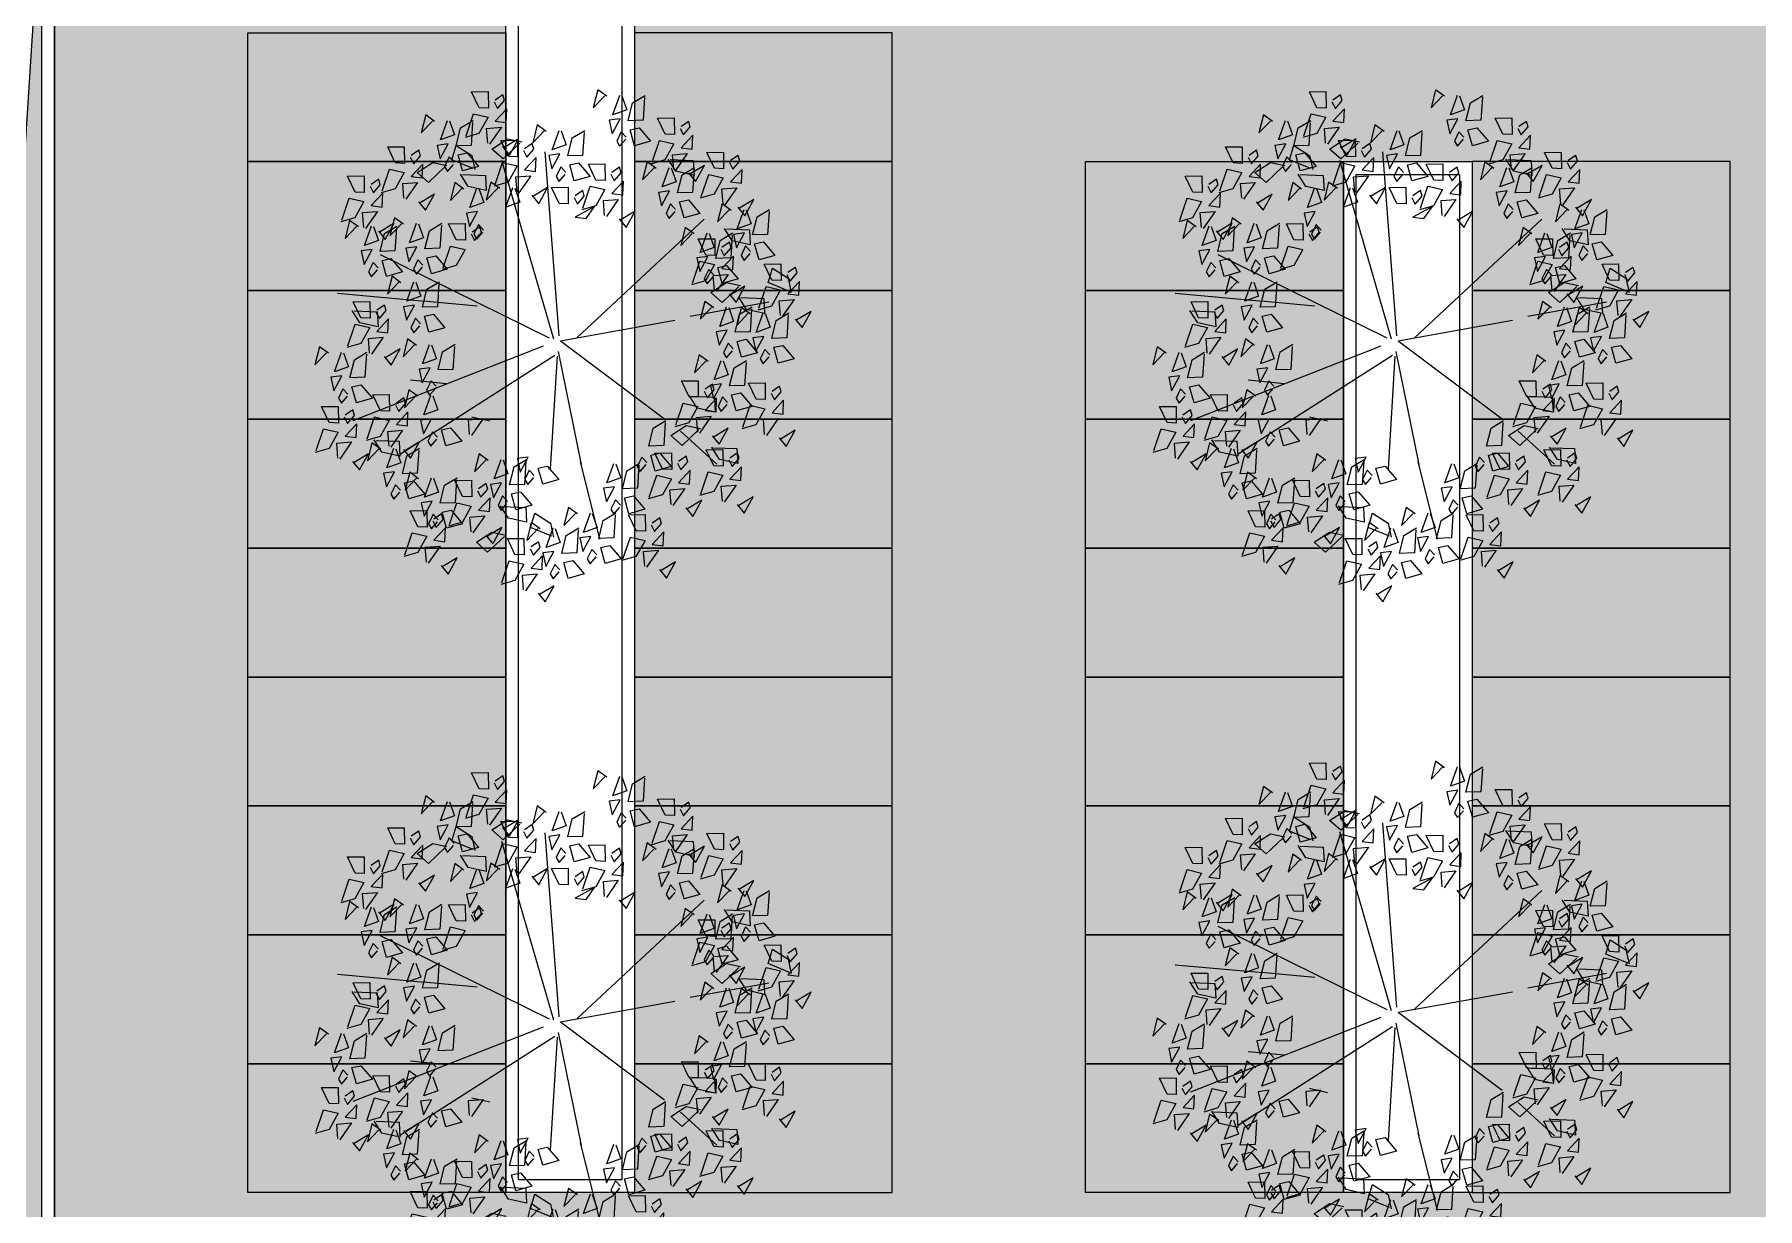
# Model space of a CAD drawing. Header units: inches. Extents: x 139 to 559, y -1 to 295.
# Drawn here: x 173.72 to 187.09, y 109.48 to 118.6 of the extents above; entities that cross this region are included whole.
import ezdxf

# ---------------------------------------------------------------- set-up
doc = ezdxf.new("R2010")
doc.units = ezdxf.units.IN
doc.header["$MEASUREMENT"] = 0
for name, color, linetype, lineweight in [('ars', 11, 'Continuous', 0), ('ARSIR', 31, 'Continuous', 5), ('ARSIR BETON', 8, 'Continuous', 5), ('DINDING2', 146, 'Continuous', 5), ('POHON', 98, 'Continuous', 5), ('RUMPUT', 93, 'Continuous', 0)]:
    doc.layers.add(name, color=color, linetype=linetype, lineweight=lineweight)
doc.layers.add('LANTAI', color=57, linetype='Continuous')
doc.layers.add('POLYLINE TPAK', color=4, linetype='Continuous', lineweight=20, plot=False)

# ---------------------------------------------------------------- blocks, each defined once
blk = doc.blocks.new('rrety')
for p, q in [((497.8248, 232.6161), (497.8335, 232.64)), ((497.8335, 232.64), (497.8515, 232.6484)), ((497.8506, 232.6457), (497.8452, 232.6146)), ((497.8452, 232.6146), (497.8248, 232.6161)), ((497.8677, 232.6134), (497.8875, 232.619)), ((497.8733, 232.5824), (497.8677, 232.6134)), ((497.8875, 232.619), (497.8874, 232.5936)), ((498.0767, 232.6219), (498.0965, 232.6275)), ((498.0822, 232.5908), (498.0767, 232.6219)), ((498.0965, 232.6275), (498.0964, 232.6021)), ((497.8874, 232.5936), (497.8733, 232.5795)), ((498.0964, 232.6021), (498.0822, 232.588)), ((497.7802, 232.574), (497.8, 232.5795)), ((497.7857, 232.5429), (497.7802, 232.574)), ((497.8, 232.5795), (497.7999, 232.5541)), ((497.8574, 232.5587), (497.8572, 232.5786)), ((497.8592, 232.5767), (497.8853, 232.5589)), ((498.0146, 232.5768), (498.0343, 232.5823)), ((498.0201, 232.5457), (498.0146, 232.5768)), ((498.0343, 232.5823), (498.0342, 232.5569)), ((498.0607, 232.5474), (498.0605, 232.5674)), ((498.0625, 232.5654), (498.0886, 232.5477)), ((497.7999, 232.5541), (497.7857, 232.54)), ((497.8755, 232.5409), (497.8574, 232.5587)), ((497.8853, 232.5589), (497.8755, 232.5409)), ((498.0342, 232.5569), (498.0201, 232.5429)), ((498.0788, 232.5296), (498.0607, 232.5474)), ((498.0886, 232.5477), (498.0788, 232.5296)), ((497.704, 232.4781), (497.7237, 232.4836)), ((497.7095, 232.447), (497.704, 232.4781)), ((497.7237, 232.4836), (497.7236, 232.4582)), ((497.7236, 232.4582), (497.7095, 232.4442)), ((498.2316, 232.3946), (498.2497, 232.403)), ((498.2487, 232.4004), (498.2434, 232.3693)), ((498.2229, 232.3707), (498.2316, 232.3946)), ((498.2179, 232.3568), (498.2376, 232.3624)), ((498.2234, 232.3257), (498.2179, 232.3568)), ((498.2434, 232.3693), (498.2229, 232.3707)), ((498.2376, 232.3624), (498.2375, 232.337)), ((498.2375, 232.337), (498.2234, 232.3229)), ((498.2611, 232.319), (498.2609, 232.3389)), ((498.263, 232.337), (498.2891, 232.3192)), ((498.2793, 232.3012), (498.2611, 232.319)), ((498.2891, 232.3192), (498.2793, 232.3012)), ((498.1134, 232.2834), (498.1133, 232.258)), ((497.7303, 232.2231), (497.7301, 232.243)), ((497.7321, 232.2411), (497.7582, 232.2233)), ((497.7484, 232.2053), (497.7303, 232.2231)), ((497.7582, 232.2233), (497.7484, 232.2053)), ((497.7859, 232.2045), (497.8056, 232.2101)), ((497.8056, 232.2101), (497.8055, 232.1847)), ((497.7629, 232.1803), (497.7809, 232.1887)), ((497.78, 232.1861), (497.7747, 232.1549)), ((497.7914, 232.1734), (497.7859, 232.2045)), ((497.8055, 232.1847), (497.7914, 232.1706)), ((497.7542, 232.1564), (497.7629, 232.1803)), ((498.1671, 232.1678), (498.1868, 232.1734)), ((498.1726, 232.1368), (498.1671, 232.1678)), ((498.1868, 232.1734), (498.1867, 232.148)), ((497.7747, 232.1549), (497.7542, 232.1564)), ((497.7839, 232.13), (497.7837, 232.15)), ((497.7858, 232.148), (497.8119, 232.1303)), ((498.1867, 232.148), (498.1726, 232.1339)), ((497.8021, 232.1122), (497.7839, 232.13)), ((497.8119, 232.1303), (497.8021, 232.1122)), ((498.0005, 232.1002), (498.0202, 232.1057)), ((498.006, 232.0691), (498.0005, 232.1002)), ((498.0202, 232.1057), (498.0201, 232.0803)), ((498.0201, 232.0803), (498.006, 232.0663))]:
    blk.add_line(p, q)
for points in [[(497.8859, 232.6614), (497.8953, 232.6733), (497.8709, 232.6805), (497.8867, 232.6641)], [(498.0497, 232.6755), (498.0591, 232.6874), (498.0347, 232.6946), (498.0505, 232.6782)], [(497.8543, 232.6442), (497.8529, 232.6594), (497.8343, 232.6561), (497.8543, 232.6442)], [(497.9248, 232.6527), (497.9394, 232.672), (497.9502, 232.652), (497.9301, 232.6412), (497.9248, 232.6527)], [(497.9924, 232.6512), (498.0003, 232.6577), (497.9875, 232.6645), (497.9805, 232.6606), (497.9897, 232.652)], [(498.0181, 232.6583), (498.0167, 232.6735), (497.998, 232.6702), (498.0181, 232.6583)], [(498.0495, 232.6549), (498.03, 232.6489), (498.024, 232.6684), (498.0503, 232.6576)], [(498.1513, 232.6388), (498.1607, 232.6507), (498.1364, 232.6579), (498.1521, 232.6415)], [(497.8287, 232.6371), (497.8365, 232.6436), (497.8237, 232.6504), (497.8167, 232.6465), (497.826, 232.6379)], [(497.8823, 232.6095), (497.8509, 232.6129), (497.8511, 232.6334), (497.8755, 232.6262), (497.885, 232.6087)], [(497.8857, 232.6408), (497.8663, 232.6348), (497.8602, 232.6543), (497.8865, 232.6435)], [(497.8824, 232.651), (497.9136, 232.6558), (497.9187, 232.6359), (497.8933, 232.6366), (497.8796, 232.6511)], [(497.9414, 232.6381), (497.9355, 232.6298), (497.9495, 232.6266), (497.9553, 232.6321), (497.9442, 232.638)], [(498.0047, 232.6329), (497.9855, 232.618), (497.9803, 232.6401), (498.0025, 232.6453), (498.0047, 232.6329)], [(498.0461, 232.6236), (498.0147, 232.627), (498.0149, 232.6475), (498.0393, 232.6403), (498.0488, 232.6228)], [(498.1198, 232.6217), (498.1183, 232.6368), (498.0997, 232.6335), (498.1198, 232.6217)], [(497.7921, 232.5963), (497.8067, 232.6156), (497.8175, 232.5956), (497.7974, 232.5848), (497.7921, 232.5963)], [(497.8409, 232.6188), (497.8218, 232.6039), (497.8165, 232.626), (497.8387, 232.6312), (497.8409, 232.6188)], [(497.9135, 232.52), (497.8706, 232.621)], [(497.8872, 232.6198), (497.9044, 232.6306), (497.9153, 232.6134), (497.8871, 232.617)], [(497.9184, 232.6246), (497.9237, 232.6104), (497.9408, 232.6184), (497.9184, 232.6246)], [(497.9276, 232.6019), (497.9423, 232.6212), (497.953, 232.6012), (497.933, 232.5905), (497.9276, 232.6019)], [(497.9586, 232.6087), (497.9898, 232.6135), (497.9949, 232.5936), (497.9695, 232.5943), (497.9558, 232.6088)], [(498.001, 232.6104), (498.0157, 232.6297), (498.0264, 232.6097), (498.0064, 232.5989), (498.001, 232.6104)], [(498.0941, 232.6146), (498.1019, 232.6211), (498.0892, 232.6278), (498.0822, 232.624), (498.0914, 232.6154)], [(498.1477, 232.5869), (498.1164, 232.5903), (498.1165, 232.6109), (498.1409, 232.6037), (498.1505, 232.5861)], [(498.1511, 232.6183), (498.1317, 232.6123), (498.1257, 232.6317), (498.1519, 232.621)], [(497.7497, 232.5946), (497.7809, 232.5994), (497.786, 232.5795), (497.7606, 232.5802), (497.7468, 232.5947)], [(497.8852, 232.6002), (497.9164, 232.605), (497.9215, 232.5851), (497.8961, 232.5858), (497.8824, 232.6003)], [(497.8923, 232.5999), (497.8863, 232.586), (497.9117, 232.5853), (497.8922, 232.5971)], [(497.9442, 232.5873), (497.9383, 232.579), (497.9523, 232.5758), (497.9581, 232.5813), (497.947, 232.5873)], [(497.9634, 232.5775), (497.9807, 232.5883), (497.9915, 232.5711), (497.9634, 232.5747)], [(498.0176, 232.5958), (498.0117, 232.5875), (498.0258, 232.5843), (498.0316, 232.5898), (498.0204, 232.5957)], [(498.0666, 232.5852), (498.076, 232.5971), (498.0517, 232.6044), (498.0674, 232.5879)], [(498.0699, 232.5414), (498.1036, 232.5996)], [(498.1063, 232.5962), (498.0872, 232.5813), (498.082, 232.6035), (498.1041, 232.6087), (498.1063, 232.5962)], [(498.1711, 232.5711), (498.1805, 232.583), (498.1561, 232.5903), (498.1719, 232.5738)], [(497.7532, 232.5514), (497.7626, 232.5633), (497.7382, 232.5705), (497.754, 232.5541)], [(497.7545, 232.5634), (497.7717, 232.5742), (497.7826, 232.557), (497.7544, 232.5606)], [(497.7857, 232.5682), (497.7909, 232.554), (497.8081, 232.562), (497.7857, 232.5682)], [(497.8086, 232.5817), (497.8028, 232.5734), (497.8168, 232.5702), (497.8226, 232.5757), (497.8115, 232.5816)], [(497.8402, 232.5484), (497.8388, 232.5635), (497.8201, 232.5602), (497.8402, 232.5484)], [(497.8344, 232.5539), (497.8491, 232.5733), (497.8598, 232.5533), (497.8398, 232.5425), (497.8344, 232.5539)], [(497.8718, 232.5655), (497.8812, 232.5774), (497.8568, 232.5846), (497.8726, 232.5682)], [(497.89, 232.5691), (497.9073, 232.5799), (497.9181, 232.5627), (497.8899, 232.5662)], [(497.9212, 232.5739), (497.9265, 232.5596), (497.9436, 232.5676), (497.9212, 232.5739)], [(497.9946, 232.5823), (497.9999, 232.5681), (498.0171, 232.5761), (497.9946, 232.5823)], [(498.0094, 232.561), (498.0172, 232.5675), (498.0045, 232.5742), (497.9974, 232.5704), (498.0067, 232.5618)], [(498.035, 232.5681), (498.0336, 232.5832), (498.015, 232.5799), (498.035, 232.5681)], [(498.0664, 232.5647), (498.047, 232.5587), (498.0409, 232.5781), (498.0672, 232.5674)], [(498.1395, 232.554), (498.1381, 232.5691), (498.1195, 232.5658), (498.1395, 232.554)], [(498.1709, 232.5506), (498.1515, 232.5446), (498.1454, 232.564), (498.1717, 232.5533)], [(498.2614, 232.5542), (498.2709, 232.5661), (498.2465, 232.5733), (498.2622, 232.5569)], [(497.6959, 232.5271), (497.7038, 232.5337), (497.691, 232.5404), (497.684, 232.5366), (497.6932, 232.5279)], [(497.7216, 232.5343), (497.7202, 232.5494), (497.7016, 232.5461), (497.7216, 232.5343)], [(497.753, 232.5308), (497.7335, 232.5248), (497.7275, 232.5443), (497.7538, 232.5336)], [(497.7596, 232.5435), (497.7536, 232.5296), (497.779, 232.5289), (497.7595, 232.5407)], [(497.792, 232.5523), (497.8232, 232.5571), (497.8283, 232.5372), (497.8029, 232.5379), (497.7892, 232.5523)], [(497.8145, 232.5412), (497.8224, 232.5478), (497.8096, 232.5545), (497.8026, 232.5507), (497.8118, 232.542)], [(497.851, 232.5394), (497.8451, 232.5311), (497.8592, 232.5279), (497.865, 232.5334), (497.8538, 232.5393)], [(497.8716, 232.5449), (497.8521, 232.5389), (497.8461, 232.5584), (497.8724, 232.5477)], [(497.8951, 232.5492), (497.8891, 232.5352), (497.9145, 232.5345), (497.8951, 232.5463)], [(497.9685, 232.5576), (497.9625, 232.5437), (497.9879, 232.543), (497.9685, 232.5548)], [(498.0216, 232.5427), (498.0025, 232.5277), (497.9973, 232.5499), (498.0194, 232.5551), (498.0216, 232.5427)], [(498.063, 232.5333), (498.0317, 232.5367), (498.0318, 232.5573), (498.0562, 232.5501), (498.0657, 232.5325)], [(498.1261, 232.5286), (498.107, 232.5136), (498.1017, 232.5358), (498.1239, 232.541), (498.1261, 232.5286)], [(498.1139, 232.5469), (498.1217, 232.5534), (498.1089, 232.5601), (498.1019, 232.5563), (498.1111, 232.5477)], [(498.1055, 232.5201), (498.1202, 232.5395), (498.1309, 232.5194), (498.1109, 232.5087), (498.1055, 232.5201)], [(498.1675, 232.5192), (498.1361, 232.5226), (498.1363, 232.5432), (498.1607, 232.536), (498.1702, 232.5184)], [(498.2042, 232.53), (498.212, 232.5365), (498.1993, 232.5432), (498.1923, 232.5394), (498.2015, 232.5308)], [(498.2299, 232.5371), (498.2285, 232.5522), (498.2098, 232.5489), (498.2299, 232.5371)], [(498.2613, 232.5337), (498.2418, 232.5277), (498.2358, 232.5471), (498.2621, 232.5364)], [(497.7082, 232.5088), (497.6891, 232.4939), (497.6838, 232.516), (497.706, 232.5212), (497.7082, 232.5088)], [(497.7496, 232.4995), (497.7182, 232.5029), (497.7184, 232.5234), (497.7428, 232.5162), (497.7523, 232.4987)], [(497.7968, 232.5211), (497.8141, 232.5319), (497.8249, 232.5147), (497.7968, 232.5183)], [(497.8268, 232.5229), (497.8076, 232.508), (497.8024, 232.5301), (497.8246, 232.5353), (497.8268, 232.5229)], [(497.828, 232.5259), (497.8333, 232.5117), (497.8505, 232.5197), (497.828, 232.5259)], [(497.8682, 232.5136), (497.8368, 232.517), (497.837, 232.5375), (497.8614, 232.5303), (497.8709, 232.5128)], [(497.9846, 232.3539), (498.0582, 232.5161)], [(498.0631, 232.5184), (498.0943, 232.5232), (498.0994, 232.5033), (498.074, 232.504), (498.0603, 232.5185)], [(498.1705, 232.4975), (498.1851, 232.5169), (498.1959, 232.4969), (498.1758, 232.4861), (498.1705, 232.4975)], [(498.2165, 232.5116), (498.1973, 232.4967), (498.1921, 232.5188), (498.2142, 232.5241), (498.2165, 232.5116)], [(498.2579, 232.5023), (498.2265, 232.5057), (498.2267, 232.5263), (498.251, 232.519), (498.2606, 232.5015)], [(497.7221, 232.4752), (497.7315, 232.4872), (497.7072, 232.4944), (497.7229, 232.4779)], [(497.7582, 232.4834), (497.7728, 232.5028), (497.7836, 232.4828), (497.7635, 232.472), (497.7582, 232.4834)], [(497.9754, 232.3753), (497.7793, 232.51)], [(497.8019, 232.5012), (497.7959, 232.4873), (497.8213, 232.4866), (497.8019, 232.4984)], [(497.9846, 232.3539), (497.9233, 232.5008)], [(498.1221, 232.5056), (498.1162, 232.4972), (498.1302, 232.494), (498.136, 232.4995), (498.1249, 232.5055)], [(498.128, 232.4959), (498.1592, 232.5007), (498.1644, 232.4808), (498.139, 232.4815), (498.1252, 232.4959)], [(498.2439, 232.4806), (498.2585, 232.5), (498.2693, 232.4799), (498.2492, 232.4692), (498.2439, 232.4806)], [(497.6906, 232.4581), (497.6891, 232.4732), (497.6705, 232.4699), (497.6906, 232.4581)], [(497.7219, 232.4547), (497.7025, 232.4487), (497.6965, 232.4681), (497.7227, 232.4574)], [(497.7158, 232.4818), (497.747, 232.4866), (497.7521, 232.4667), (497.7267, 232.4674), (497.713, 232.4818)], [(497.7748, 232.4689), (497.7689, 232.4606), (497.7829, 232.4574), (497.7887, 232.4629), (497.7776, 232.4688)], [(498.1329, 232.4647), (498.1501, 232.4755), (498.1609, 232.4583), (498.1328, 232.4619)], [(498.1641, 232.4695), (498.1693, 232.4553), (498.1865, 232.4633), (498.1641, 232.4695)], [(498.187, 232.483), (498.1811, 232.4747), (498.1952, 232.4715), (498.201, 232.477), (498.1898, 232.4829)], [(498.2015, 232.4789), (498.2327, 232.4837), (498.2378, 232.4639), (498.2124, 232.4645), (498.1986, 232.479)], [(497.6771, 232.4327), (497.658, 232.4177), (497.6528, 232.4399), (497.6749, 232.4451), (497.6771, 232.4327)], [(497.6649, 232.451), (497.6727, 232.4575), (497.66, 232.4642), (497.653, 232.4604), (497.6622, 232.4518)], [(497.7185, 232.4234), (497.6872, 232.4268), (497.6873, 232.4473), (497.7117, 232.4401), (497.7213, 232.4226)], [(497.7206, 232.4506), (497.7378, 232.4614), (497.7487, 232.4442), (497.7205, 232.4478)], [(497.7518, 232.4554), (497.7571, 232.4412), (497.7742, 232.4492), (497.7518, 232.4554)], [(498.1403, 232.4159), (498.2384, 232.4649)], [(498.2063, 232.4478), (498.2235, 232.4586), (498.2343, 232.4414), (498.2062, 232.445)], [(498.2375, 232.4526), (498.2427, 232.4383), (498.2599, 232.4463), (498.2375, 232.4526)], [(498.2604, 232.4661), (498.2546, 232.4578), (498.2686, 232.4546), (498.2744, 232.4601), (498.2633, 232.466)], [(498.2749, 232.4355), (498.2896, 232.4549), (498.3003, 232.4348), (498.2803, 232.4241), (498.2749, 232.4355)], [(497.7257, 232.4307), (497.7197, 232.4168), (497.7451, 232.4161), (497.7256, 232.4279)], [(498.2114, 232.4279), (498.2054, 232.414), (498.2308, 232.4133), (498.2113, 232.4251)], [(498.2325, 232.4338), (498.2637, 232.4386), (498.2688, 232.4187), (498.2434, 232.4194), (498.2297, 232.4339)], [(498.2915, 232.4209), (498.2856, 232.4126), (498.2997, 232.4094), (498.3055, 232.4149), (498.2943, 232.4209)], [(497.6339, 232.3943), (497.6651, 232.3991), (497.6702, 232.3793), (497.6448, 232.3799), (497.6311, 232.3944)], [(497.6763, 232.396), (497.691, 232.4154), (497.7017, 232.3953), (497.6817, 232.3846), (497.6763, 232.396)], [(497.804, 232.3963), (497.8134, 232.4082), (497.7891, 232.4154), (497.8048, 232.399)], [(497.9999, 232.3539), (498.144, 232.4182)], [(498.2373, 232.4027), (498.2546, 232.4135), (498.2654, 232.3963), (498.2373, 232.3998)], [(498.2685, 232.4075), (498.2738, 232.3932), (498.291, 232.4012), (498.2685, 232.4075)], [(498.2976, 232.382), (498.2962, 232.3971), (498.2776, 232.3938), (498.2976, 232.382)], [(498.3292, 232.3991), (498.3386, 232.411), (498.3143, 232.4182), (498.33, 232.4018)], [(497.6387, 232.3632), (497.6559, 232.374), (497.6668, 232.3568), (497.6386, 232.3604)], [(497.6929, 232.3815), (497.687, 232.3732), (497.701, 232.37), (497.7068, 232.3754), (497.6957, 232.3814)], [(497.7468, 232.372), (497.7546, 232.3785), (497.7419, 232.3853), (497.7348, 232.3814), (497.7441, 232.3728)], [(497.7724, 232.3791), (497.771, 232.3943), (497.7524, 232.391), (497.7724, 232.3791)], [(497.8038, 232.3757), (497.7844, 232.3697), (497.7783, 232.3892), (497.8046, 232.3784)], [(498.0061, 232.3539), (498.1593, 232.3784)], [(498.1563, 232.3735), (498.171, 232.3928), (498.1817, 232.3728), (498.1617, 232.362), (498.1563, 232.3735)], [(498.2424, 232.3828), (498.2364, 232.3688), (498.2618, 232.3681), (498.2424, 232.38)], [(498.272, 232.3749), (498.2798, 232.3814), (498.2671, 232.3881), (498.26, 232.3843), (498.2693, 232.3757)], [(498.329, 232.3786), (498.3096, 232.3725), (498.3036, 232.392), (498.3298, 232.3813)], [(497.6699, 232.368), (497.6752, 232.3537), (497.6923, 232.3617), (497.6699, 232.368)], [(497.759, 232.3537), (497.7399, 232.3388), (497.7347, 232.3609), (497.7568, 232.3661), (497.759, 232.3537)], [(497.9785, 232.3508), (497.7363, 232.2773)], [(497.8004, 232.3444), (497.769, 232.3478), (497.7692, 232.3683), (497.7936, 232.3611), (497.8031, 232.3436)], [(497.8148, 232.3368), (497.8134, 232.352), (497.7949, 232.3598), (497.8148, 232.3368)], [(498.0061, 232.3508), (498.1838, 232.1733)], [(498.1729, 232.3589), (498.167, 232.3506), (498.1811, 232.3474), (498.1869, 232.3529), (498.1757, 232.3588)], [(498.1987, 232.3453), (498.2133, 232.3646), (498.2241, 232.3446), (498.204, 232.3338), (498.1987, 232.3453)], [(498.2842, 232.3565), (498.2651, 232.3416), (498.2599, 232.3637), (498.282, 232.3689), (498.2842, 232.3565)], [(498.3256, 232.3472), (498.2943, 232.3506), (498.2944, 232.3711), (498.3188, 232.3639), (498.3283, 232.3464)], [(497.6438, 232.3433), (497.6378, 232.3293), (497.6632, 232.3287), (497.6437, 232.3405)], [(497.6988, 232.3238), (497.73, 232.3286), (497.7352, 232.3088), (497.7098, 232.3094), (497.696, 232.3239)], [(497.7413, 232.3255), (497.7559, 232.3449), (497.7667, 232.3248), (497.7466, 232.3141), (497.7413, 232.3255)], [(497.9846, 232.3447), (497.7609, 232.2222)], [(497.7891, 232.3297), (497.7969, 232.3362), (497.7842, 232.3429), (497.7772, 232.3391), (497.7864, 232.3305)], [(497.9846, 232.3386), (497.9233, 232.0875)], [(497.9969, 232.3324), (498.1532, 232.0998)], [(498.1499, 232.3454), (498.1552, 232.3312), (498.1724, 232.3392), (498.1499, 232.3454)], [(498.1563, 232.3436), (498.1875, 232.3484), (498.1926, 232.3285), (498.1672, 232.3292), (498.1535, 232.3437)], [(498.2153, 232.3307), (498.2094, 232.3224), (498.2234, 232.3192), (498.2292, 232.3247), (498.2181, 232.3306)], [(498.2671, 232.3117), (498.2765, 232.3236), (498.2521, 232.3308), (498.2679, 232.3144)], [(497.7037, 232.2927), (497.7209, 232.3035), (497.7317, 232.2863), (497.7036, 232.2899)], [(497.7578, 232.311), (497.7519, 232.3027), (497.766, 232.2995), (497.7718, 232.3049), (497.7606, 232.3109)], [(497.8014, 232.3114), (497.7822, 232.2965), (497.777, 232.3186), (497.7992, 232.3238), (497.8014, 232.3114)], [(498.1611, 232.3124), (498.1783, 232.3232), (498.1892, 232.306), (498.161, 232.3096)], [(498.1923, 232.3172), (498.1976, 232.303), (498.2147, 232.311), (498.1923, 232.3172)], [(498.2355, 232.2945), (498.2341, 232.3097), (498.2155, 232.3064), (498.2355, 232.2945)], [(498.2669, 232.2911), (498.2475, 232.2851), (498.2414, 232.3046), (498.2677, 232.2938)], [(497.7349, 232.2975), (497.7401, 232.2832), (497.7573, 232.2912), (497.7349, 232.2975)], [(497.7984, 232.2722), (497.8078, 232.2841), (497.7834, 232.2913), (497.7992, 232.2749)], [(498.1662, 232.2925), (498.1602, 232.2786), (498.1856, 232.2779), (498.1661, 232.2897)], [(498.2221, 232.2691), (498.203, 232.2542), (498.1977, 232.2763), (498.2199, 232.2815), (498.2221, 232.2691)], [(498.2099, 232.2874), (498.2177, 232.2939), (498.2049, 232.3006), (498.1979, 232.2968), (498.2072, 232.2882)], [(498.2635, 232.2598), (498.2321, 232.2632), (498.2323, 232.2837), (498.2567, 232.2765), (498.2662, 232.259)], [(498.3207, 232.2609), (498.3302, 232.2728), (498.3058, 232.28), (498.3215, 232.2636)], [(497.7088, 232.2728), (497.7027, 232.2588), (497.7281, 232.2582), (497.7087, 232.27)], [(497.7411, 232.2479), (497.7489, 232.2545), (497.7362, 232.2612), (497.7292, 232.2574), (497.7384, 232.2487)], [(497.7668, 232.2551), (497.7654, 232.2702), (497.7467, 232.2669), (497.7668, 232.2551)], [(497.7982, 232.2516), (497.7787, 232.2456), (497.7727, 232.2651), (497.799, 232.2544)], [(497.794, 232.2476), (497.8112, 232.2584), (497.8221, 232.2412), (497.7939, 232.2447)], [(498.137, 232.2601), (498.1176, 232.2541), (498.1115, 232.2735), (498.1378, 232.2628)], [(498.2015, 232.2562), (498.2327, 232.261), (498.2378, 232.2411), (498.2124, 232.2418), (498.1986, 232.2562)], [(498.2439, 232.2578), (498.2585, 232.2772), (498.2693, 232.2571), (498.2492, 232.2464), (498.2439, 232.2578)], [(498.2892, 232.2438), (498.2878, 232.2589), (498.2691, 232.2556), (498.2892, 232.2438)], [(497.7419, 232.2186), (497.7513, 232.2305), (497.7269, 232.2377), (497.7427, 232.2213)], [(497.7534, 232.2296), (497.7342, 232.2147), (497.729, 232.2368), (497.7512, 232.242), (497.7534, 232.2296)], [(497.7948, 232.2203), (497.7634, 232.2237), (497.7636, 232.2442), (497.788, 232.237), (497.7975, 232.2195)], [(497.9718, 232.1588), (497.9626, 232.2322)], [(498.1338, 232.2324), (498.1484, 232.2518), (498.1592, 232.2318), (498.1391, 232.221), (498.1338, 232.2324)], [(498.2063, 232.225), (498.2235, 232.2358), (498.2343, 232.2186), (498.2062, 232.2222)], [(498.2635, 232.2367), (498.2713, 232.2432), (498.2586, 232.2499), (498.2516, 232.2461), (498.2608, 232.2375)], [(498.2604, 232.2433), (498.2546, 232.235), (498.2686, 232.2318), (498.2744, 232.2373), (498.2633, 232.2432)], [(498.3172, 232.209), (498.2858, 232.2124), (498.286, 232.233), (498.3103, 232.2257), (498.3199, 232.2082)], [(498.3206, 232.2404), (498.3011, 232.2344), (498.2951, 232.2538), (498.3214, 232.2431)], [(497.7103, 232.2015), (497.7089, 232.2166), (497.6903, 232.2133), (497.7103, 232.2015)], [(497.7417, 232.1981), (497.7223, 232.1921), (497.7162, 232.2115), (497.7425, 232.2008)], [(497.7991, 232.2277), (497.7931, 232.2137), (497.8185, 232.213), (497.799, 232.2248)], [(497.8053, 232.1996), (497.8225, 232.2104), (497.8334, 232.1932), (497.8052, 232.1968)], [(497.8595, 232.2179), (497.8536, 232.2096), (497.8676, 232.2064), (497.8734, 232.2119), (497.8623, 232.2178)], [(497.8682, 232.2028), (497.876, 232.2093), (497.8633, 232.216), (497.8563, 232.2122), (497.8655, 232.2036)], [(498.0236, 232.2138), (498.0548, 232.2186), (498.0599, 232.1988), (498.0345, 232.1994), (498.0207, 232.2139)], [(498.076, 232.2139), (498.0821, 232.1649)], [(498.0961, 232.1996), (498.1134, 232.2104), (498.1242, 232.1932), (498.0961, 232.1968)], [(498.1503, 232.2179), (498.1444, 232.2096), (498.1585, 232.2064), (498.1643, 232.2119), (498.1531, 232.2178)], [(498.2156, 232.1986), (498.2303, 232.218), (498.241, 232.1979), (498.221, 232.1872), (498.2156, 232.1986)], [(498.2375, 232.2298), (498.2427, 232.2155), (498.2599, 232.2235), (498.2375, 232.2298)], [(498.2758, 232.2183), (498.2566, 232.2034), (498.2514, 232.2255), (498.2735, 232.2308), (498.2758, 232.2183)], [(497.6969, 232.176), (497.6778, 232.1611), (497.6725, 232.1832), (497.6947, 232.1884), (497.6969, 232.176)], [(497.6847, 232.1944), (497.6925, 232.2009), (497.6797, 232.2076), (497.6727, 232.2038), (497.6819, 232.1952)], [(497.7383, 232.1667), (497.7069, 232.1701), (497.7071, 232.1907), (497.7315, 232.1834), (497.741, 232.1659)], [(497.761, 232.1732), (497.7757, 232.1926), (497.7864, 232.1725), (497.7664, 232.1618), (497.761, 232.1732)], [(497.8365, 232.2044), (497.8418, 232.1902), (497.8589, 232.1982), (497.8365, 232.2044)], [(497.8804, 232.1845), (497.8613, 232.1696), (497.8561, 232.1917), (497.8782, 232.1969), (497.8804, 232.1845)], [(497.9219, 232.1752), (497.8905, 232.1786), (497.8907, 232.1991), (497.915, 232.1919), (497.9246, 232.1744)], [(497.9869, 232.176), (498.0016, 232.1954), (498.0123, 232.1754), (497.9923, 232.1646), (497.9869, 232.176)], [(498.0284, 232.1827), (498.0456, 232.1935), (498.0564, 232.1763), (498.0283, 232.1799)], [(498.0596, 232.1875), (498.0648, 232.1732), (498.082, 232.1812), (498.0596, 232.1875)], [(498.0825, 232.201), (498.0767, 232.1927), (498.0907, 232.1895), (498.0965, 232.195), (498.0854, 232.2009)], [(498.1273, 232.2044), (498.1326, 232.1902), (498.1498, 232.1982), (498.1273, 232.2044)], [(498.1767, 232.1763), (498.1862, 232.1882), (498.1618, 232.1954), (498.1775, 232.179)], [(498.1732, 232.1969), (498.2044, 232.2017), (498.2095, 232.1818), (498.1841, 232.1825), (498.1704, 232.197)], [(498.2114, 232.2051), (498.2054, 232.1912), (498.2308, 232.1905), (498.2113, 232.2023)], [(497.7186, 232.1715), (497.7498, 232.1763), (497.7549, 232.1565), (497.7295, 232.1571), (497.7158, 232.1716)], [(497.8104, 232.1797), (497.8044, 232.1658), (497.8298, 232.1651), (497.8103, 232.1769)], [(497.8654, 232.1603), (497.8966, 232.1651), (497.9018, 232.1452), (497.8764, 232.1459), (497.8626, 232.1603)], [(497.9079, 232.1619), (497.9225, 232.1813), (497.9333, 232.1613), (497.9132, 232.1505), (497.9079, 232.1619)], [(497.9445, 232.1744), (497.9757, 232.1792), (497.9808, 232.1593), (497.9554, 232.16), (497.9417, 232.1744)], [(497.9723, 232.161), (497.9877, 232.0416)], [(498.0035, 232.1615), (497.9976, 232.1532), (498.0116, 232.15), (498.0174, 232.1555), (498.0063, 232.1614)], [(498.0335, 232.1628), (498.0275, 232.1489), (498.0529, 232.1482), (498.0334, 232.16)], [(498.1013, 232.1797), (498.0952, 232.1658), (498.1206, 232.1651), (498.1012, 232.1769)], [(498.1195, 232.1521), (498.1273, 232.1586), (498.1146, 232.1653), (498.1076, 232.1615), (498.1168, 232.1529)], [(498.1452, 232.1592), (498.1437, 232.1743), (498.1251, 232.171), (498.1452, 232.1592)], [(498.1765, 232.1558), (498.1571, 232.1498), (498.1511, 232.1692), (498.1773, 232.1585)], [(498.178, 232.1658), (498.1953, 232.1766), (498.2061, 232.1594), (498.178, 232.1629)], [(498.2092, 232.1706), (498.2145, 232.1563), (498.2317, 232.1643), (498.2092, 232.1706)], [(498.2322, 232.1841), (498.2263, 232.1757), (498.2404, 232.1725), (498.2462, 232.178), (498.235, 232.184)], [(497.7234, 232.1404), (497.7407, 232.1512), (497.7515, 232.134), (497.7233, 232.1376)], [(497.7546, 232.1452), (497.7599, 232.1309), (497.777, 232.1389), (497.7546, 232.1452)], [(497.7776, 232.1587), (497.7717, 232.1504), (497.7857, 232.1472), (497.7915, 232.1527), (497.7804, 232.1586)], [(497.8407, 232.1227), (497.8501, 232.1346), (497.8258, 232.1418), (497.8415, 232.1254)], [(497.8702, 232.1291), (497.8875, 232.1399), (497.8983, 232.1227), (497.8702, 232.1263)], [(497.9244, 232.1474), (497.9185, 232.1391), (497.9326, 232.1359), (497.9384, 232.1414), (497.9272, 232.1473)], [(497.9493, 232.1432), (497.9666, 232.154), (497.9774, 232.1368), (497.9492, 232.1404)], [(497.9805, 232.148), (497.9858, 232.1338), (498.0029, 232.1418), (497.9805, 232.148)], [(498.0581, 232.1227), (498.0676, 232.1346), (498.0432, 232.1418), (498.0589, 232.1254)], [(498.1317, 232.1337), (498.1126, 232.1188), (498.1074, 232.1409), (498.1295, 232.1461), (498.1317, 232.1337)], [(498.1732, 232.1244), (498.1418, 232.1278), (498.142, 232.1484), (498.1663, 232.1411), (498.1759, 232.1236)], [(498.1831, 232.1459), (498.1771, 232.1319), (498.2025, 232.1312), (498.1831, 232.1431)], [(497.7285, 232.1205), (497.7225, 232.1066), (497.7479, 232.1059), (497.7285, 232.1177)], [(497.8091, 232.1056), (497.8077, 232.1207), (497.7891, 232.1174), (497.8091, 232.1056)], [(497.8405, 232.1022), (497.8211, 232.0962), (497.8151, 232.1156), (497.8413, 232.1049)], [(497.9015, 232.1339), (497.9067, 232.1197), (497.9239, 232.1277), (497.9015, 232.1339)], [(497.9248, 232.1027), (497.9394, 232.1221), (497.9502, 232.102), (497.9301, 232.0913), (497.9248, 232.1027)], [(497.9544, 232.1233), (497.9484, 232.1094), (497.9738, 232.1087), (497.9543, 232.1205)], [(498.0266, 232.1056), (498.0252, 232.1207), (498.0065, 232.1174), (498.0266, 232.1056)], [(498.058, 232.1022), (498.0385, 232.0962), (498.0325, 232.1156), (498.0588, 232.1049)], [(498.1027, 232.0999), (498.1173, 232.1193), (498.1281, 232.0992), (498.108, 232.0885), (498.1027, 232.0999)], [(498.2078, 232.1114), (498.2172, 232.1233), (498.1928, 232.1306), (498.2086, 232.1141)], [(497.7957, 232.0801), (497.7766, 232.0652), (497.7714, 232.0874), (497.7935, 232.0926), (497.7957, 232.0801)], [(497.7835, 232.0985), (497.7913, 232.105), (497.7786, 232.1117), (497.7715, 232.1079), (497.7808, 232.0993)], [(497.8371, 232.0708), (497.8058, 232.0742), (497.8059, 232.0948), (497.8303, 232.0876), (497.8398, 232.07)], [(497.8754, 232.1092), (497.8693, 232.0953), (497.8947, 232.0946), (497.8753, 232.1064)], [(497.8915, 232.0776), (497.901, 232.0895), (497.8766, 232.0967), (497.8923, 232.0803)], [(497.8824, 232.101), (497.9136, 232.1058), (497.9187, 232.086), (497.8933, 232.0866), (497.8796, 232.1011)], [(498.0132, 232.0801), (497.994, 232.0652), (497.9888, 232.0874), (498.0109, 232.0926), (498.0132, 232.0801)], [(498.0009, 232.0985), (498.0087, 232.105), (497.996, 232.1117), (497.989, 232.1079), (497.9982, 232.0993)], [(498.0546, 232.0708), (498.0232, 232.0742), (498.0234, 232.0948), (498.0477, 232.0876), (498.0573, 232.07)], [(498.0603, 232.0982), (498.0915, 232.103), (498.0966, 232.0831), (498.0712, 232.0838), (498.0575, 232.0983)], [(498.1506, 232.0872), (498.1584, 232.0937), (498.1456, 232.1004), (498.1386, 232.0966), (498.1479, 232.088)], [(498.1762, 232.0943), (498.1748, 232.1094), (498.1562, 232.1061), (498.1762, 232.0943)], [(498.2076, 232.0909), (498.1882, 232.0849), (498.1821, 232.1043), (498.2084, 232.0936)], [(497.8343, 232.0533), (497.8421, 232.0599), (497.8294, 232.0666), (497.8224, 232.0628), (497.8316, 232.0542)], [(497.86, 232.0605), (497.8586, 232.0756), (497.8399, 232.0723), (497.86, 232.0605)], [(497.8914, 232.0571), (497.8719, 232.051), (497.8659, 232.0705), (497.8922, 232.0598)], [(497.8872, 232.0699), (497.9044, 232.0807), (497.9153, 232.0635), (497.8871, 232.0671)], [(497.9184, 232.0747), (497.9237, 232.0604), (497.9408, 232.0684), (497.9184, 232.0747)], [(497.9414, 232.0882), (497.9355, 232.0799), (497.9495, 232.0767), (497.9553, 232.0821), (497.9442, 232.0881)], [(498.0651, 232.0671), (498.0823, 232.0779), (498.0932, 232.0607), (498.065, 232.0642)], [(498.0963, 232.0719), (498.1015, 232.0576), (498.1187, 232.0656), (498.0963, 232.0719)], [(498.1192, 232.0853), (498.1134, 232.077), (498.1274, 232.0738), (498.1332, 232.0793), (498.1221, 232.0853)], [(498.1628, 232.0689), (498.1437, 232.0539), (498.1384, 232.0761), (498.1606, 232.0813), (498.1628, 232.0689)], [(498.2042, 232.0595), (498.1728, 232.063), (498.173, 232.0835), (498.1974, 232.0763), (498.2069, 232.0587)], [(497.8466, 232.035), (497.8274, 232.0201), (497.8222, 232.0422), (497.8443, 232.0474), (497.8466, 232.035)], [(497.888, 232.0257), (497.8566, 232.0291), (497.8568, 232.0496), (497.8811, 232.0424), (497.8907, 232.0249)], [(497.8923, 232.05), (497.8863, 232.036), (497.9117, 232.0354), (497.8922, 232.0472)], [(498.0702, 232.0472), (498.0642, 232.0332), (498.0896, 232.0325), (498.0701, 232.0444)]]:
    blk.add_lwpolyline(points)

msp = doc.modelspace()

# ---------------------------------------------------------------- hatches: boundary and pattern name
at = {"layer": 'ARSIR'}
h = msp.add_hatch(dxfattribs=at)
h.set_pattern_fill('HEX', color=256, scale=0.05, style=0)
h.set_pattern_definition([(0, (37.0798, 226.14725), (0, 0.274963), [0.15875, -0.3175]), (120, (37.0798, 226.14725), (-0.23812494, -0.1374815), [0.15875, -0.3175]), (60, (37.23855, 226.14725), (-0.23812494, 0.1374815), [0.15875, -0.3175])])
h.paths.add_polyline_path([(177.3741, 122.6087), (178.3741, 122.6087), (178.3741, 109.6087), (177.3741, 109.6087)])
h.paths.add_polyline_path([(179.7078, 125.3962), (181.8741, 122.9045), (181.8741, 119.1087), (188.3741, 119.1087), (188.3741, 108.1087), (173.8741, 108.1087), (173.8749, 123.3553), (173.7678, 124.6087), (178.5503, 124.6087)])
h.paths.add_polyline_path([(183.8741, 117.6087), (184.8741, 117.6087), (184.8741, 109.6087), (183.8741, 109.6087)])
at = {"layer": 'ARSIR BETON'}
h = msp.add_hatch(dxfattribs=at)
h.set_pattern_fill('AR-HBONE', color=256, scale=0.004, style=0)
h.set_pattern_definition([(45, (37.0798, 226.14725), (6e-17, 0.5747364), [1.2192, -0.4064]), (135, (37.36716, 226.4346), (6e-17, 0.5747364), [1.2192, -0.4064])])
edge = h.paths.add_edge_path()
edge.add_arc((191.2828, 190.0679), 14, 90, 180)
edge.add_line((177.2828, 190.0679), (177.2828, 133.2715))
edge.add_arc((191.2827, 133.2715), 14, 179.99992, 263.11919)
edge.add_line((189.6055, 119.3724), (189.6055, 112.3227))
edge.add_line((189.6055, 112.3227), (189.7055, 112.3227))
edge.add_line((189.7055, 112.3227), (189.7055, 112.2227))
edge.add_line((189.7055, 112.2227), (201.7055, 112.2227))
edge.add_line((201.7055, 112.2227), (201.7055, 119.2715))
edge.add_line((201.7055, 119.2715), (380.22, 119.2715))
edge.add_arc((380.22, 133.2715), 14, 270, 360)
edge.add_line((394.22, 133.2715), (394.22, 186.8365))
edge.add_arc((380.07, 186.8365), 14.15, 0.00002, 89.99998)
edge.add_line((380.07, 200.9865), (288.3873, 200.9865))
edge.add_arc((288.3873, 203.9865), 3, 180, 270, ccw=False)
edge.add_line((285.3873, 203.9865), (285.3986, 204.9823))
edge.add_line((285.3986, 204.9823), (271.3873, 205.1475))
edge.add_line((271.3873, 205.1475), (271.3873, 204.9086))
edge.add_arc((270.5466, 204.9086), 0.8408, 270, 359.99999, ccw=False)
edge.add_line((270.5466, 204.0679), (191.2828, 204.0679))
edge = h.paths.add_edge_path()
edge.add_line((191.2672, 197.9562), (265.7566, 197.9585))
edge.add_arc((265.7568, 189.203), 8.7555, 41.343, 90.00169, ccw=False)
edge.add_line((272.3302, 194.9865), (332.5823, 194.9865))
edge.add_line((332.5823, 194.9865), (332.5823, 191.8715))
edge.add_line((332.5823, 191.8715), (340.1822, 191.8715))
edge.add_line((340.1822, 191.8715), (340.1822, 194.9865))
edge.add_line((340.1822, 194.9865), (380.07, 194.9865))
edge.add_arc((380.07, 186.8365), 8.15, 0, 90, ccw=False)
edge.add_line((388.22, 186.8365), (388.22, 163.1715))
edge.add_line((388.22, 163.1715), (388.22, 157.7117))
edge.add_line((388.22, 157.7117), (388.22, 133.2715))
edge.add_arc((380.22, 133.2715), 8, -90, 0, ccw=False)
edge.add_line((380.22, 125.2715), (191.2828, 125.2715))
edge.add_arc((191.185, 133.1732), 7.9023, 180.12317, 270.70845, ccw=False)
edge.add_line((183.2828, 133.1562), (183.2675, 189.9541))
edge.add_arc((191.2675, 189.9563), 8, 90.00169, 180.01541, ccw=False)
at = {"layer": 'RUMPUT'}
h = msp.add_hatch(dxfattribs=at)
h.set_pattern_fill('GRASS', color=256, scale=0.03, angle=356.66969, style=0)
h.set_pattern_definition([(86.6697, (37.0798, 226.14725), (-0.5066041, 0.569206), [0.142875, -0.934755]), (41.6697, (37.0798, 226.14725), (-0.5066045, 0.5692064), [0.142875, -0.619125]), (131.6697, (37.0798, 226.14725), (-0.5692064, -0.5066045), [0.142875, -0.619125])])
edge = h.paths.add_edge_path()
edge.add_arc((191.2827, 133.2715), 14.1, 228.68546, 262.75879, ccw=False)
edge.add_line((181.9741, 122.6811), (181.9741, 119.2087))
edge.add_line((181.9741, 119.2087), (188.4741, 119.2087))
edge.add_line((188.4741, 119.2087), (188.4741, 108.0087))
edge.add_line((188.4741, 108.0087), (173.7741, 108.0087))
edge.add_line((173.7741, 108.0087), (173.7741, 119.7566))
edge.add_line((173.7741, 119.7566), (173.0021, 107.7702))
edge.add_line((173.0021, 107.7702), (181.4677, 107.3411))
edge.add_line((181.4677, 107.3411), (188.8733, 105.5981))
edge.add_line((188.8733, 105.5981), (196.1641, 103.4115))
edge.add_line((196.1641, 103.4115), (203.4505, 101.2262))
edge.add_line((203.4505, 101.2262), (221.7793, 96.4053))
edge.add_line((221.7793, 96.4053), (240.1243, 91.5802))
edge.add_line((240.1243, 91.5802), (243.0256, 89.7818))
edge.add_line((243.0256, 89.7818), (243.0422, 88.8171))
edge.add_line((243.0422, 88.8171), (247.7305, 88.8171))
edge.add_line((247.7305, 88.8171), (247.7305, 98.8319))
edge.add_line((247.7305, 98.8319), (218.5805, 98.8319))
edge.add_line((218.5805, 98.8319), (218.5805, 101.4819))
edge.add_line((218.5805, 101.4819), (208.5305, 101.4819))
edge.add_line((208.5305, 101.4819), (208.5305, 105.8715))
edge.add_line((208.5305, 105.8715), (207.5305, 105.8715))
edge.add_line((207.5305, 105.8715), (207.5305, 109.5199))
edge.add_line((207.5305, 109.5199), (202.6055, 109.5199))
edge.add_line((202.6055, 109.5199), (202.6055, 119.1715))
edge.add_line((202.6055, 119.1715), (201.8055, 119.1715))
edge.add_line((201.8055, 119.1715), (201.8055, 105.6227))
edge.add_line((201.8055, 105.6227), (189.5055, 105.6227))
edge.add_line((189.5055, 105.6227), (189.5055, 119.284))

# ---------------------------------------------------------------- linework, layer by layer
at = {"layer": 'ars'}
for points in [[(178.3741, 109.6087), (177.3741, 109.6087), (177.3741, 122.6087), (178.3741, 122.6087)], [(178.2741, 109.7087), (177.4741, 109.7087), (177.4741, 122.5087), (178.2741, 122.5087)], [(184.8741, 109.6087), (183.8741, 109.6087), (183.8741, 117.6087), (184.8741, 117.6087)], [(184.7741, 109.7087), (183.9741, 109.7087), (183.9741, 117.5087), (184.7741, 117.5087)]]:
    msp.add_lwpolyline(points, close=True, dxfattribs=at)
at = {"layer": 'ARSIR'}
for points in [[(175.3741, 118.6087), (177.3741, 118.6087), (177.3741, 117.6087), (175.3741, 117.6087)], [(180.3741, 118.6087), (178.3741, 118.6087), (178.3741, 117.6087), (180.3741, 117.6087)], [(175.3741, 117.6087), (177.3741, 117.6087), (177.3741, 116.6087), (175.3741, 116.6087)], [(180.3741, 117.6087), (178.3741, 117.6087), (178.3741, 116.6087), (180.3741, 116.6087)], [(181.8741, 117.6087), (183.8741, 117.6087), (183.8741, 116.6087), (181.8741, 116.6087)], [(186.8741, 117.6087), (184.8741, 117.6087), (184.8741, 116.6087), (186.8741, 116.6087)], [(175.3741, 116.6087), (177.3741, 116.6087), (177.3741, 115.6087), (175.3741, 115.6087)], [(180.3741, 116.6087), (178.3741, 116.6087), (178.3741, 115.6087), (180.3741, 115.6087)], [(181.8741, 116.6087), (183.8741, 116.6087), (183.8741, 115.6087), (181.8741, 115.6087)], [(186.8741, 116.6087), (184.8741, 116.6087), (184.8741, 115.6087), (186.8741, 115.6087)], [(175.3741, 115.6087), (177.3741, 115.6087), (177.3741, 114.6087), (175.3741, 114.6087)], [(180.3741, 115.6087), (178.3741, 115.6087), (178.3741, 114.6087), (180.3741, 114.6087)], [(181.8741, 115.6087), (183.8741, 115.6087), (183.8741, 114.6087), (181.8741, 114.6087)], [(186.8741, 115.6087), (184.8741, 115.6087), (184.8741, 114.6087), (186.8741, 114.6087)], [(175.3741, 114.6087), (177.3741, 114.6087), (177.3741, 113.6087), (175.3741, 113.6087)], [(180.3741, 114.6087), (178.3741, 114.6087), (178.3741, 113.6087), (180.3741, 113.6087)], [(181.8741, 114.6087), (183.8741, 114.6087), (183.8741, 113.6087), (181.8741, 113.6087)], [(186.8741, 114.6087), (184.8741, 114.6087), (184.8741, 113.6087), (186.8741, 113.6087)], [(175.3741, 113.6087), (177.3741, 113.6087), (177.3741, 112.6087), (175.3741, 112.6087)], [(180.3741, 113.6087), (178.3741, 113.6087), (178.3741, 112.6087), (180.3741, 112.6087)], [(181.8741, 113.6087), (183.8741, 113.6087), (183.8741, 112.6087), (181.8741, 112.6087)], [(186.8741, 113.6087), (184.8741, 113.6087), (184.8741, 112.6087), (186.8741, 112.6087)], [(175.3741, 112.6087), (177.3741, 112.6087), (177.3741, 111.6087), (175.3741, 111.6087)], [(180.3741, 112.6087), (178.3741, 112.6087), (178.3741, 111.6087), (180.3741, 111.6087)], [(181.8741, 112.6087), (183.8741, 112.6087), (183.8741, 111.6087), (181.8741, 111.6087)], [(186.8741, 112.6087), (184.8741, 112.6087), (184.8741, 111.6087), (186.8741, 111.6087)], [(175.3741, 111.6087), (177.3741, 111.6087), (177.3741, 110.6087), (175.3741, 110.6087)], [(180.3741, 111.6087), (178.3741, 111.6087), (178.3741, 110.6087), (180.3741, 110.6087)], [(181.8741, 111.6087), (183.8741, 111.6087), (183.8741, 110.6087), (181.8741, 110.6087)], [(186.8741, 111.6087), (184.8741, 111.6087), (184.8741, 110.6087), (186.8741, 110.6087)], [(175.3741, 110.6087), (177.3741, 110.6087), (177.3741, 109.6087), (175.3741, 109.6087)], [(180.3741, 110.6087), (178.3741, 110.6087), (178.3741, 109.6087), (180.3741, 109.6087)], [(181.8741, 110.6087), (183.8741, 110.6087), (183.8741, 109.6087), (181.8741, 109.6087)], [(186.8741, 110.6087), (184.8741, 110.6087), (184.8741, 109.6087), (186.8741, 109.6087)]]:
    msp.add_lwpolyline(points, close=True, dxfattribs=at)
at = {"layer": 'DINDING2'}
for points in [[(189.6055, 105.7227), (189.6055, 119.3724, -0.1554549), (181.8741, 122.9045), (181.8741, 119.1087), (188.3741, 119.1087), (188.3741, 108.1087), (173.8741, 108.1087), (173.8741, 122.8654), (172.8958, 107.6754), (181.4536, 107.2417), (188.8474, 105.5014), (196.1354, 103.3157)], [(201.8055, 105.6227), (189.5055, 105.6227), (189.5055, 119.284, -0.1497781), (181.9741, 122.6811), (181.9741, 119.2087), (188.4741, 119.2087), (188.4741, 108.0087), (173.7741, 108.0087), (173.7741, 119.7566), (173.0021, 107.7702), (181.4677, 107.3411), (188.8733, 105.5981), (196.1641, 103.4115)]]:
    msp.add_lwpolyline(points, format="xyb", dxfattribs=at)
at = {"layer": 'LANTAI'}
msp.add_lwpolyline([(179.7078, 125.3962), (181.8741, 122.9045), (181.8741, 119.1087), (188.3741, 119.1087), (188.3741, 108.1087), (173.8741, 108.1087), (173.8749, 123.3553), (173.7678, 124.6087), (178.5503, 124.6087), (179.7078, 125.3962)], dxfattribs=at)
at = {"layer": 'POLYLINE TPAK'}
msp.add_lwpolyline([(173.8741, 122.8654), (173.8741, 108.1087)], dxfattribs=at)

# ---------------------------------------------------------------- block references
at = {"layer": 'POHON', "xscale": 5.661284108149122, "yscale": 5.661284108149147, "zscale": 5.661284108149133, "rotation": 257.4952652185836}
for p in [(-495.997, 3153.3889), (-489.497, 3153.3889), (-489.497, 3148.179), (-495.997, 3148.1048)]:
    msp.add_blockref('rrety', p, dxfattribs=at)

doc.saveas('drawing.dxf')
